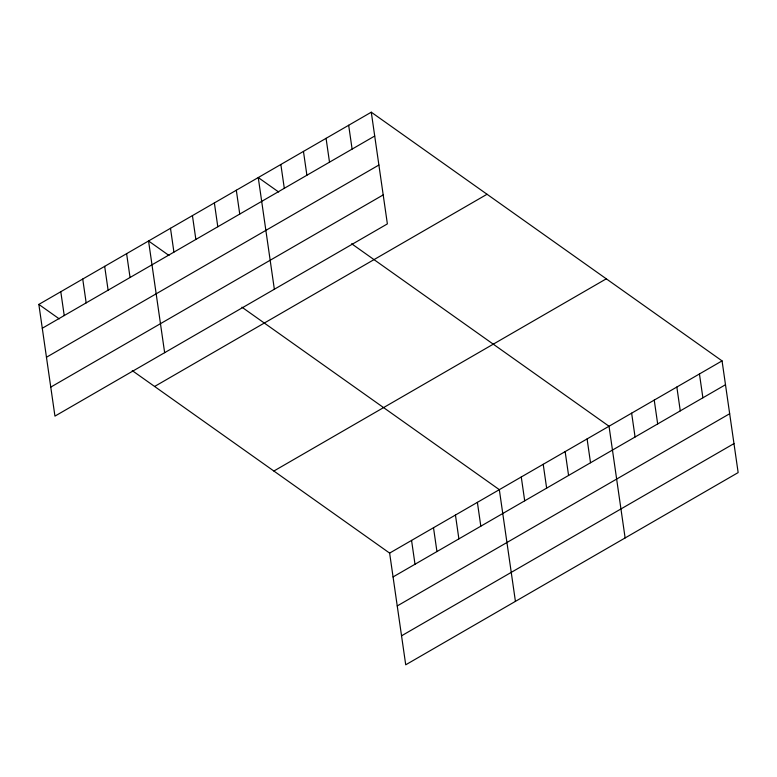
<?xml version="1.0" encoding="UTF-8"?>
<svg xmlns="http://www.w3.org/2000/svg" width="777" height="777" viewBox="0 0 777 777"><rect width="100%" height="100%" fill="white"/><g stroke="black" fill="none" stroke-linecap="round" stroke-linejoin="round"><path stroke-width="1.17" d="M371.28 112.199L387.373 223.902L54.944 416.113L38.85 304.409L371.28 112.199L722.056 360.887L738.15 472.591L405.72 664.801L389.627 553.098L132.236 370.61M42.288 328.244L374.708 136.033M46.465 357.245L378.894 165.035M50.767 387.111L383.197 194.91M154.604 386.47L487.033 194.269M273.873 471.027L606.293 278.817M389.627 553.098L722.056 360.887M393.065 576.932L725.485 384.732M397.241 605.934L729.671 413.723M401.544 635.809L733.974 443.599M278.681 192.026L258.255 177.544L274.349 289.258M351.631 243.755L609.032 426.243L625.126 537.946M168.978 255.458L148.553 240.977L164.646 352.68M241.938 307.187L499.329 489.665L515.423 601.379M38.85 304.409L59.275 318.891M699.446 373.96L702.884 397.795M676.845 387.033L680.273 410.868M654.234 400.097L657.672 423.941M631.633 413.17L635.071 437.004M587.091 438.927L590.52 462.762M565.151 451.612L568.579 475.446M543.21 464.296L546.639 488.141M521.27 476.981L524.698 500.825M477.389 502.35L480.817 526.194M455.448 515.034L458.886 538.879M433.508 527.729L436.946 551.563M411.567 540.413L415.005 564.248M348.669 125.262L352.107 149.106M326.068 138.335L329.506 162.179M303.457 151.408L306.896 175.243M280.856 164.481L284.295 188.316M236.315 190.229L239.743 214.073M214.374 202.923L217.803 226.758M192.434 215.608L195.862 239.442M170.493 228.292L173.922 252.127M126.612 253.661L130.05 277.506M104.672 266.346L108.11 290.19M82.731 279.03L86.169 302.875M60.791 291.715L64.229 315.559"/></g></svg>
